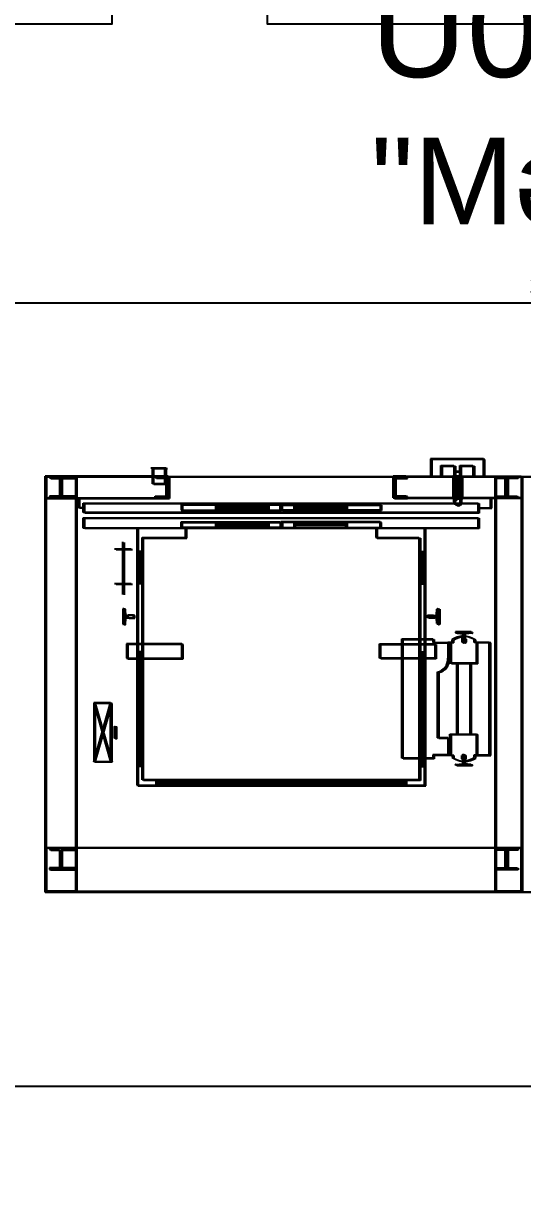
# Model space of a CAD drawing. Header units: millimetres. Extents: x 1179129 to 1254729, y -52846 to 614.
# Drawn here: x 1210597 to 1213480, y -29143 to -22354 of the extents above; entities that cross this region are included whole.
import ezdxf

# ---------------------------------------------------------------- set-up
doc = ezdxf.new("R2010")
doc.units = ezdxf.units.MM
doc.styles.get("Standard").update_dxf_attribs({"font": 'arial.ttf'})
doc.dimstyles.new('ISO-25', dxfattribs={"dimscale": 50, "dimtxt": 2.5, "dimasz": 2.5, "dimexe": 1.25, "dimexo": 0.625, "dimtad": 1, "dimdec": 0, "dimtxsty": 'Standard', "dimcen": 2.5, "dimazin": 3, "dimtfac": 1, "dimtdec": 0, "dimtmove": 0, "dimatfit": 3})

# ---------------------------------------------------------------- blocks, each defined once
blk = doc.blocks.new('*D562')
at = {"color": 0, "lineweight": -2, "transparency": 16777216}
for p, q in [((1186067.1, -29111.3), (1186067.1, -28430.9)), ((1229837.1, -28876.2), (1229837.1, -28430.9)), ((1186192.1, -28493.4), (1229712.1, -28493.4))]:
    blk.add_line(p, q, dxfattribs=at)
at = {"color": 0, "transparency": 16777216}
for points in [[(1186192.1, -28472.6), (1186192.1, -28514.2), (1186067.1, -28493.4)], [(1229712.1, -28472.6), (1229712.1, -28514.2), (1229837.1, -28493.4)]]:
    blk.add_solid(points, dxfattribs=at)
at = {"layer": 'Defpoints', "color": 0, "transparency": 16777216}
for p in [(1229837.1, -28493.4), (1229837.1, -28907.5), (1186067.1, -29142.6)]:
    blk.add_point(p, dxfattribs=at)
at = {"color": 0, "transparency": 16777216, "insert": (1207952.1, -28398.3), "char_height": 125, "attachment_point": 5}
blk.add_mtext('43770', dxfattribs=at)
blk = doc.blocks.new('*D575')
at = {"color": 0, "lineweight": -2, "transparency": 16777216}
for p, q in [((1197687.1, -24246.3), (1197687.1, -23904.6)), ((1229837.1, -24246.3), (1229837.1, -23904.6)), ((1197812.1, -23967.1), (1229712.1, -23967.1))]:
    blk.add_line(p, q, dxfattribs=at)
at = {"color": 0, "transparency": 16777216}
for points in [[(1197812.1, -23946.3), (1197812.1, -23987.9), (1197687.1, -23967.1)], [(1229712.1, -23946.3), (1229712.1, -23987.9), (1229837.1, -23967.1)]]:
    blk.add_solid(points, dxfattribs=at)
at = {"layer": 'Defpoints', "color": 0, "transparency": 16777216}
for p in [(1229837.1, -23967.1), (1197687.1, -24277.6), (1229837.1, -24277.6)]:
    blk.add_point(p, dxfattribs=at)
at = {"color": 0, "transparency": 16777216, "insert": (1213762.1, -23872), "char_height": 125, "attachment_point": 5}
blk.add_mtext('32150', dxfattribs=at)

msp = doc.modelspace()

# ---------------------------------------------------------------- linework, layer by layer
for p, q in [((1213255.1, -24869.4), (1212948, -24869.4)), ((1212948, -24869.4), (1212948, -24969.4)), ((1213263.5, -24872.6), (1212956.3, -24872.6)), ((1212956.3, -24872.6), (1212956.3, -24972.6)), ((1213008.9, -24969.4), (1213008.9, -24908.3)), ((1213008.9, -24908.3), (1213084.2, -24908.3)), ((1213017.2, -24972.6), (1213017.2, -24911.5)), ((1213017.2, -24911.5), (1213092.6, -24911.5)), ((1213084.2, -24908.3), (1213084.2, -24969.4)), ((1213092.6, -24911.5), (1213092.6, -24972.6)), ((1213118.9, -24969.7), (1213118.9, -24908.3)), ((1213118.9, -24908.3), (1213194.2, -24908.3)), ((1213127.2, -24972.9), (1213127.2, -24911.5)), ((1213127.2, -24911.5), (1213202.6, -24911.5)), ((1213194.2, -24908.3), (1213194.2, -24969.4)), ((1213202.6, -24911.5), (1213202.6, -24972.6)), ((1213255.1, -24969.4), (1213255.1, -24869.4)), ((1213263.5, -24972.6), (1213263.5, -24872.6)), ((1210722.1, -24969.4), (1210897.1, -24969.4)), ((1210722.1, -27366.3), (1210722.1, -24969.4)), ((1211317.1, -24969.4), (1210722.1, -24969.4)), ((1210722.1, -24969.4), (1210722.1, -25094.4)), ((1210730.4, -24972.6), (1210905.4, -24972.6)), ((1210730.4, -27369.4), (1210730.4, -24972.6)), ((1211325.4, -24972.6), (1210730.4, -24972.6)), ((1210730.4, -24972.6), (1210730.4, -25097.6)), ((1210897.1, -24969.4), (1210747.1, -24969.4)), ((1210747.1, -24969.4), (1210747.1, -24979.4)), ((1210747.1, -24979.4), (1210804.6, -24979.4)), ((1210905.4, -24972.6), (1210755.4, -24972.6)), ((1210755.4, -24972.6), (1210755.4, -24982.6)), ((1210804.6, -24979.4), (1210804.6, -25084.4)), ((1210814.6, -25084.4), (1210814.6, -24979.4)), ((1210814.6, -24979.4), (1210897.1, -24979.4)), ((1210897.1, -24969.4), (1210897.1, -27366.3)), ((1210897.1, -24979.4), (1210897.1, -24969.4)), ((1210905.4, -24972.6), (1210905.4, -27369.4)), ((1210905.4, -24982.6), (1210905.4, -24972.6)), ((1211432.1, -24969.4), (1211317.1, -24969.4)), ((1211440.4, -24972.6), (1211325.4, -24972.6)), ((1211333.3, -24922.1), (1211420.8, -24922.1)), ((1211333.3, -24922.1), (1211420.8, -24922.1)), ((1211341.6, -24925.2), (1211429.1, -24925.2)), ((1211341.6, -24925.2), (1211429.1, -24925.2)), ((1211342.1, -25014.4), (1211342.1, -24922.1)), ((1211350.4, -25017.6), (1211350.4, -24925.2)), ((1211357.1, -24979.4), (1211357.1, -24969.4)), ((1211357.1, -24969.4), (1211432.1, -24969.4)), ((1211422.1, -24979.4), (1211357.1, -24979.4)), ((1211365.4, -24982.6), (1211365.4, -24972.6)), ((1211365.4, -24972.6), (1211440.4, -24972.6)), ((1211412.1, -24928.5), (1211412.1, -25014.4)), ((1211420.4, -24931.6), (1211420.4, -25017.6)), ((1211422.1, -25084.4), (1211422.1, -24979.4)), ((1211432.1, -25094.4), (1211432.1, -24969.4)), ((1211432.1, -24969.4), (1211432.1, -25094.4)), ((1211440.4, -25097.6), (1211440.4, -24972.6)), ((1211440.4, -24972.6), (1211440.4, -25097.6)), ((1212732.1, -25094.4), (1212732.1, -24969.4)), ((1212732.1, -24969.4), (1213472.1, -24969.4)), ((1212807.1, -24969.4), (1212732.1, -24969.4)), ((1212732.1, -24969.4), (1212732.1, -25094.4)), ((1212740.4, -25097.6), (1212740.4, -24972.6)), ((1212740.4, -24972.6), (1213480.4, -24972.6)), ((1212815.4, -24972.6), (1212740.4, -24972.6)), ((1212740.4, -24972.6), (1212740.4, -25097.6)), ((1212742.1, -25084.4), (1212742.1, -24979.4)), ((1212742.1, -24979.4), (1212807.1, -24979.4)), ((1212807.1, -24979.4), (1212807.1, -24969.4)), ((1212815.4, -24982.6), (1212815.4, -24972.6)), ((1213127.1, -24969.4), (1213077.1, -24969.4)), ((1213077.1, -24969.4), (1213077.1, -25094.4)), ((1213127.1, -25094.4), (1213077.1, -24969.4)), ((1213077.1, -25094.4), (1213127.1, -24969.4)), ((1213083.1, -25094.4), (1213083.1, -24969.4)), ((1213084.2, -24941), (1213118.9, -24941)), ((1213135.4, -24972.6), (1213085.4, -24972.6)), ((1213085.4, -24972.6), (1213085.4, -25097.6)), ((1213135.4, -25097.6), (1213085.4, -24972.6)), ((1213085.4, -25097.6), (1213135.4, -24972.6)), ((1213091.4, -25097.6), (1213091.4, -24972.6)), ((1213092.6, -24944.2), (1213127.2, -24944.2)), ((1213101.6, -24969.4), (1213101.6, -25094.4)), ((1213109.9, -24972.6), (1213109.9, -25097.6)), ((1213121.1, -25094.4), (1213121.1, -24969.4)), ((1213127.1, -25094.4), (1213127.1, -24969.4)), ((1213129.4, -25097.6), (1213129.4, -24972.6)), ((1213135.4, -25097.6), (1213135.4, -24972.6)), ((1213322.1, -24969.4), (1213472.1, -24969.4)), ((1213322.1, -27366.3), (1213322.1, -24969.4)), ((1213322.1, -24979.4), (1213322.1, -24969.4)), ((1213322.1, -24969.4), (1213447.1, -24969.4)), ((1213379.6, -24979.4), (1213322.1, -24979.4)), ((1213330.4, -24972.6), (1213480.4, -24972.6)), ((1213330.4, -27369.4), (1213330.4, -24972.6)), ((1213330.4, -24982.6), (1213330.4, -24972.6)), ((1213330.4, -24972.6), (1213455.4, -24972.6)), ((1213379.6, -25084.4), (1213379.6, -24979.4)), ((1213447.1, -24979.4), (1213389.6, -24979.4)), ((1213389.6, -24979.4), (1213389.6, -25084.4)), ((1213447.1, -24969.4), (1213447.1, -24979.4)), ((1213455.4, -24972.6), (1213455.4, -24982.6)), ((1213472.1, -24969.4), (1213472.1, -25094.4)), ((1213472.1, -24969.4), (1213472.1, -27366.3)), ((1213480.4, -24972.6), (1213480.4, -25097.6)), ((1213480.4, -24972.6), (1213480.4, -27369.4)), ((1210755.4, -24982.6), (1210812.9, -24982.6)), ((1210812.9, -24982.6), (1210812.9, -25087.6)), ((1210822.9, -25087.6), (1210822.9, -24982.6)), ((1210822.9, -24982.6), (1210905.4, -24982.6)), ((1211412.1, -25014.4), (1211342.1, -25014.4)), ((1211420.4, -25017.6), (1211350.4, -25017.6)), ((1211430.4, -24982.6), (1211365.4, -24982.6)), ((1211430.4, -25087.6), (1211430.4, -24982.6)), ((1212750.4, -25087.6), (1212750.4, -24982.6)), ((1212750.4, -24982.6), (1212815.4, -24982.6)), ((1213387.9, -24982.6), (1213330.4, -24982.6)), ((1213387.9, -25087.6), (1213387.9, -24982.6)), ((1213455.4, -24982.6), (1213397.9, -24982.6)), ((1213397.9, -24982.6), (1213397.9, -25087.6)), ((1210722.1, -25094.4), (1211432.1, -25094.4)), ((1210730.4, -25097.6), (1211440.4, -25097.6)), ((1210804.6, -25084.4), (1210747.1, -25084.4)), ((1210747.1, -25084.4), (1210747.1, -25094.4)), ((1210747.1, -25094.4), (1210897.1, -25094.4)), ((1210812.9, -25087.6), (1210755.4, -25087.6)), ((1210755.4, -25087.6), (1210755.4, -25097.6)), ((1210755.4, -25097.6), (1210905.4, -25097.6)), ((1210897.1, -25084.4), (1210814.6, -25084.4)), ((1210905.4, -25087.6), (1210822.9, -25087.6)), ((1210897.1, -25094.4), (1210897.1, -25084.4)), ((1210905.4, -25097.6), (1210905.4, -25087.6)), ((1210914.7, -25151.9), (1210914.7, -25094.4)), ((1210923, -25155.1), (1210923, -25097.6)), ((1211357.1, -25084.4), (1211422.1, -25084.4)), ((1211357.1, -25094.4), (1211357.1, -25084.4)), ((1211432.1, -25094.4), (1211357.1, -25094.4)), ((1211365.4, -25087.6), (1211430.4, -25087.6)), ((1211365.4, -25097.6), (1211365.4, -25087.6)), ((1211440.4, -25097.6), (1211365.4, -25097.6)), ((1213472.1, -25094.4), (1212732.1, -25094.4)), ((1212732.1, -25094.4), (1212807.1, -25094.4)), ((1213480.4, -25097.6), (1212740.4, -25097.6)), ((1212740.4, -25097.6), (1212815.4, -25097.6)), ((1212807.1, -25084.4), (1212742.1, -25084.4)), ((1212815.4, -25087.6), (1212750.4, -25087.6)), ((1212807.1, -25094.4), (1212807.1, -25084.4)), ((1212815.4, -25097.6), (1212815.4, -25087.6)), ((1213077.1, -25094.4), (1213127.1, -25094.4)), ((1213083.1, -25118), (1213083.1, -25094.4)), ((1213085.4, -25097.6), (1213135.4, -25097.6)), ((1213091.4, -25121.2), (1213091.4, -25097.6)), ((1213121.1, -25118), (1213121.1, -25094.4)), ((1213129.4, -25121.2), (1213129.4, -25097.6)), ((1213295.2, -25151.9), (1213295.2, -25094.4)), ((1213303.5, -25155.1), (1213303.5, -25097.6)), ((1213322.1, -25094.4), (1213322.1, -25084.4)), ((1213322.1, -25084.4), (1213379.6, -25084.4)), ((1213447.1, -25094.4), (1213322.1, -25094.4)), ((1213330.4, -25097.6), (1213330.4, -25087.6)), ((1213330.4, -25087.6), (1213387.9, -25087.6)), ((1213455.4, -25097.6), (1213330.4, -25097.6)), ((1213389.6, -25084.4), (1213447.1, -25084.4)), ((1213397.9, -25087.6), (1213455.4, -25087.6)), ((1213447.1, -25084.4), (1213447.1, -25094.4)), ((1213455.4, -25087.6), (1213455.4, -25097.6)), ((1210942.1, -25151.9), (1210914.7, -25151.9)), ((1210950.4, -25155.1), (1210923, -25155.1)), ((1210942.1, -25179.4), (1210942.1, -25124.4)), ((1210942.1, -25124.4), (1213222.1, -25124.4)), ((1213222.1, -25179.4), (1210942.1, -25179.4)), ((1210950.4, -25182.6), (1210950.4, -25127.6)), ((1210950.4, -25127.6), (1213230.4, -25127.6)), ((1213230.4, -25182.6), (1210950.4, -25182.6)), ((1212079.6, -25133.4), (1211507.1, -25133.4)), ((1211507.1, -25133.4), (1211507.1, -25165.4)), ((1211507.1, -25165.4), (1212079.6, -25165.4)), ((1212087.9, -25136.6), (1211515.4, -25136.6)), ((1211515.4, -25136.6), (1211515.4, -25168.6)), ((1211515.4, -25168.6), (1212087.9, -25168.6)), ((1211706.1, -25133.4), (1211706.1, -25165.4)), ((1211706.1, -25146.9), (1212006.1, -25146.9)), ((1211706.1, -25149.4), (1212006.1, -25149.4)), ((1211706.1, -25151.9), (1212006.1, -25151.9)), ((1211714.4, -25136.6), (1211714.4, -25168.6)), ((1211714.4, -25150.1), (1212014.4, -25150.1)), ((1211714.4, -25152.6), (1212014.4, -25152.6)), ((1211714.4, -25155.1), (1212014.4, -25155.1)), ((1212006.1, -25133.4), (1212006.1, -25165.4)), ((1212014.4, -25136.6), (1212014.4, -25168.6)), ((1212079.6, -25165.4), (1212079.6, -25133.4)), ((1212084.6, -25165.4), (1212084.6, -25133.4)), ((1212084.6, -25133.4), (1212657.1, -25133.4)), ((1212657.1, -25165.4), (1212084.6, -25165.4)), ((1212087.9, -25168.6), (1212087.9, -25136.6)), ((1212092.9, -25168.6), (1212092.9, -25136.6)), ((1212092.9, -25136.6), (1212665.4, -25136.6)), ((1212665.4, -25168.6), (1212092.9, -25168.6)), ((1212158.1, -25133.4), (1212158.1, -25165.4)), ((1212458.1, -25146.9), (1212158.1, -25146.9)), ((1212158.1, -25149.4), (1212458.1, -25149.4)), ((1212458.1, -25151.9), (1212158.1, -25151.9)), ((1212166.4, -25136.6), (1212166.4, -25168.6)), ((1212466.4, -25150.1), (1212166.4, -25150.1)), ((1212166.4, -25152.6), (1212466.4, -25152.6)), ((1212466.4, -25155.1), (1212166.4, -25155.1)), ((1212458.1, -25133.4), (1212458.1, -25165.4)), ((1212466.4, -25136.6), (1212466.4, -25168.6)), ((1212657.1, -25133.4), (1212657.1, -25165.4)), ((1212665.4, -25136.6), (1212665.4, -25168.6)), ((1213222.1, -25124.4), (1213222.1, -25179.4)), ((1213222.1, -25151.9), (1213295.2, -25151.9)), ((1213230.4, -25127.6), (1213230.4, -25182.6)), ((1213230.4, -25155.1), (1213303.5, -25155.1)), ((1210942.1, -25269.4), (1210942.1, -25209.4)), ((1210942.1, -25209.4), (1213222.1, -25209.4)), ((1210950.4, -25272.6), (1210950.4, -25212.6)), ((1210950.4, -25212.6), (1213230.4, -25212.6)), ((1211507.1, -25233.4), (1212079.6, -25233.4)), ((1211507.1, -25265.4), (1211507.1, -25233.4)), ((1211515.4, -25236.6), (1212087.9, -25236.6)), ((1211515.4, -25268.6), (1211515.4, -25236.6)), ((1211706.1, -25233.4), (1211706.1, -25265.4)), ((1211706.1, -25246.9), (1212006.1, -25246.9)), ((1211706.1, -25249.4), (1212006.1, -25249.4)), ((1211706.1, -25251.9), (1212006.1, -25251.9)), ((1211714.4, -25236.6), (1211714.4, -25268.6)), ((1211714.4, -25250.1), (1212014.4, -25250.1)), ((1211714.4, -25252.6), (1212014.4, -25252.6)), ((1212006.1, -25233.4), (1212006.1, -25265.4)), ((1212014.4, -25236.6), (1212014.4, -25268.6)), ((1212079.6, -25233.4), (1212079.6, -25265.4)), ((1212657.1, -25233.4), (1212084.6, -25233.4)), ((1212084.6, -25233.4), (1212084.6, -25265.4)), ((1212087.9, -25236.6), (1212087.9, -25268.6)), ((1212665.4, -25236.6), (1212092.9, -25236.6)), ((1212092.9, -25236.6), (1212092.9, -25268.6)), ((1212158.1, -25233.4), (1212158.1, -25265.4)), ((1212458.1, -25246.9), (1212158.1, -25246.9)), ((1212158.1, -25249.4), (1212458.1, -25249.4)), ((1212458.1, -25251.9), (1212158.1, -25251.9)), ((1212166.4, -25236.6), (1212166.4, -25268.6)), ((1212466.4, -25250.1), (1212166.4, -25250.1)), ((1212166.4, -25252.6), (1212466.4, -25252.6)), ((1212458.1, -25233.4), (1212458.1, -25265.4)), ((1212466.4, -25236.6), (1212466.4, -25268.6)), ((1212657.1, -25265.4), (1212657.1, -25233.4)), ((1212665.4, -25268.6), (1212665.4, -25236.6)), ((1213222.1, -25209.4), (1213222.1, -25269.4)), ((1213230.4, -25212.6), (1213230.4, -25272.6)), ((1213222.1, -25269.4), (1210942.1, -25269.4)), ((1213230.4, -25272.6), (1210950.4, -25272.6)), ((1211251.1, -25269.4), (1211251.1, -26754.4)), ((1211259.4, -25272.6), (1211259.4, -26757.6)), ((1212079.6, -25265.4), (1211507.1, -25265.4)), ((1212087.9, -25268.6), (1211515.4, -25268.6)), ((1211532.1, -25324.4), (1211532.1, -25269.4)), ((1211540.4, -25327.6), (1211540.4, -25272.6)), ((1211714.4, -25255.1), (1212014.4, -25255.1)), ((1212084.6, -25265.4), (1212657.1, -25265.4)), ((1212092.9, -25268.6), (1212665.4, -25268.6)), ((1212466.4, -25255.1), (1212166.4, -25255.1)), ((1212632.1, -25269.4), (1212632.1, -25324.4)), ((1212640.4, -25272.6), (1212640.4, -25327.6)), ((1212913.1, -25912.4), (1212913.1, -25269.4)), ((1212921.4, -25915.6), (1212921.4, -25272.6)), ((1211171.1, -25652.6), (1211171.1, -25349.3)), ((1211179.4, -25655.8), (1211179.4, -25352.4)), ((1211282.1, -26724.4), (1211282.1, -25324.4)), ((1211282.1, -25324.4), (1211532.1, -25324.4)), ((1211290.4, -26727.6), (1211290.4, -25327.6)), ((1211290.4, -25327.6), (1211540.4, -25327.6)), ((1212632.1, -25324.4), (1212882.1, -25324.4)), ((1212640.4, -25327.6), (1212890.4, -25327.6)), ((1212882.1, -25324.4), (1212882.1, -25912.4)), ((1212890.4, -25327.6), (1212890.4, -25915.6)), ((1211123.5, -25389.4), (1211218.6, -25389.4)), ((1211131.9, -25392.6), (1211226.9, -25392.6)), ((1211282.1, -25404.4), (1211251.1, -25404.4)), ((1211290.4, -25407.6), (1211259.4, -25407.6)), ((1211261.6, -25404.4), (1211261.6, -25588.4)), ((1211266.6, -25404.4), (1211266.6, -25588.4)), ((1211269.9, -25407.6), (1211269.9, -25591.6)), ((1211271.6, -25404.4), (1211271.6, -25588.4)), ((1211274.9, -25407.6), (1211274.9, -25591.6)), ((1211279.9, -25407.6), (1211279.9, -25591.6)), ((1212882.1, -25404.4), (1212913.1, -25404.4)), ((1212890.4, -25407.6), (1212921.4, -25407.6)), ((1212892.6, -25404.4), (1212892.6, -25588.4)), ((1212897.6, -25404.4), (1212897.6, -25588.4)), ((1212900.9, -25407.6), (1212900.9, -25591.6)), ((1212902.6, -25404.4), (1212902.6, -25588.4)), ((1212905.9, -25407.6), (1212905.9, -25591.6)), ((1212910.9, -25407.6), (1212910.9, -25591.6)), ((1211123.5, -25589.4), (1211218.6, -25589.4)), ((1211131.9, -25592.6), (1211226.9, -25592.6)), ((1211282.1, -25588.4), (1211251.1, -25588.4)), ((1211290.4, -25591.6), (1211259.4, -25591.6)), ((1212882.1, -25588.4), (1212913.1, -25588.4)), ((1212890.4, -25591.6), (1212921.4, -25591.6)), ((1211175.2, -25734.9), (1211170.1, -25734.9)), ((1211170.1, -25734.9), (1211170.1, -25823.9)), ((1211180.5, -25771), (1211178.2, -25737.7)), ((1211178.2, -25821.2), (1211180.5, -25787.9)), ((1211183.5, -25738.1), (1211178.4, -25738.1)), ((1211178.4, -25738.1), (1211178.4, -25827.1)), ((1211194.7, -25774.7), (1211184.5, -25774.7)), ((1211184.5, -25784.2), (1211194.7, -25784.2)), ((1211188.9, -25774.1), (1211186.5, -25740.8)), ((1211186.5, -25824.3), (1211188.9, -25791)), ((1211203.1, -25777.8), (1211192.9, -25777.8)), ((1211192.9, -25787.3), (1211203.1, -25787.3)), ((1211231.1, -25771.5), (1211198.7, -25771.5)), ((1211198.7, -25787.4), (1211231.1, -25787.4)), ((1211239.4, -25774.6), (1211207, -25774.6)), ((1211207, -25790.5), (1211239.4, -25790.5)), ((1211232.1, -25772.5), (1211231.1, -25771.5)), ((1211231.1, -25787.4), (1211232.1, -25786.4)), ((1211232.1, -25786.4), (1211232.1, -25772.5)), ((1211240.4, -25775.6), (1211239.4, -25774.6)), ((1211239.4, -25790.5), (1211240.4, -25789.5)), ((1211240.4, -25789.5), (1211240.4, -25775.6)), ((1212932.1, -25772.5), (1212933.1, -25771.5)), ((1212932.1, -25786.4), (1212932.1, -25772.5)), ((1212933.1, -25787.4), (1212932.1, -25786.4)), ((1212933.1, -25771.5), (1212965.5, -25771.5)), ((1212965.5, -25787.4), (1212933.1, -25787.4)), ((1212940.4, -25775.6), (1212941.4, -25774.6)), ((1212940.4, -25789.5), (1212940.4, -25775.6)), ((1212941.4, -25790.5), (1212940.4, -25789.5)), ((1212941.4, -25774.6), (1212973.8, -25774.6)), ((1212973.8, -25790.5), (1212941.4, -25790.5)), ((1212969.4, -25774.7), (1212979.6, -25774.7)), ((1212979.6, -25784.2), (1212969.4, -25784.2)), ((1212977.7, -25777.8), (1212987.9, -25777.8)), ((1212987.9, -25787.3), (1212977.7, -25787.3)), ((1212983.6, -25771), (1212986, -25737.7)), ((1212986, -25821.2), (1212983.6, -25787.9)), ((1212988.9, -25734.9), (1212994.1, -25734.9)), ((1212991.9, -25774.1), (1212994.3, -25740.8)), ((1212994.3, -25824.3), (1212991.9, -25791)), ((1212994.1, -25734.9), (1212994.1, -25823.9)), ((1212997.3, -25738.1), (1213002.4, -25738.1)), ((1213002.4, -25738.1), (1213002.4, -25827.1)), ((1211170.1, -25823.9), (1211175.2, -25823.9)), ((1211178.4, -25827.1), (1211183.5, -25827.1)), ((1212994.1, -25823.9), (1212988.9, -25823.9)), ((1213002.4, -25827.1), (1212997.3, -25827.1)), ((1212782.1, -26599.4), (1212782.1, -25909.4)), ((1212782.1, -25909.4), (1212962.3, -25909.4)), ((1212790.4, -26602.6), (1212790.4, -25912.6)), ((1212790.4, -25912.6), (1212970.6, -25912.6)), ((1212882.1, -25912.4), (1212882.1, -26596.4)), ((1212890.4, -25915.6), (1212890.4, -26599.6)), ((1212913.1, -26596.4), (1212913.1, -25912.4)), ((1212921.4, -26599.6), (1212921.4, -25915.6)), ((1212962.3, -25909.4), (1212962.3, -25929.4)), ((1212962.3, -25929.4), (1213048.1, -25929.4)), ((1212970.6, -25912.6), (1212970.6, -25932.6)), ((1213074.6, -25929.4), (1213048.1, -25929.4)), ((1213048.1, -25929.4), (1213048.1, -26021.5)), ((1213061.3, -26049.4), (1213061.3, -25929.4)), ((1213074.6, -25929.4), (1213074.6, -25913.7)), ((1213082.9, -25932.6), (1213082.9, -25916.8)), ((1213183.1, -25869.4), (1213093.1, -25869.4)), ((1213093.1, -25869.4), (1213093.1, -25871.6)), ((1213094.8, -25873.6), (1213131.1, -25877.4)), ((1213191.4, -25872.6), (1213101.4, -25872.6)), ((1213101.4, -25872.6), (1213101.4, -25874.8)), ((1213103.2, -25876.8), (1213139.4, -25880.6)), ((1213130.1, -25907), (1213130.1, -25925.4)), ((1213133.1, -25905), (1213132.1, -25905)), ((1213142.1, -25929.4), (1213134.1, -25929.4)), ((1213135.1, -25881.4), (1213135.1, -25903)), ((1213138.4, -25910.1), (1213138.4, -25928.6)), ((1213141.4, -25908.1), (1213140.4, -25908.1)), ((1213141.1, -25881.4), (1213141.1, -25903)), ((1213144.1, -25905), (1213143.1, -25905)), ((1213143.4, -25884.6), (1213143.4, -25906.1)), ((1213181.3, -25873.6), (1213145.1, -25877.4)), ((1213146.1, -25907), (1213146.1, -25925.4)), ((1213149.4, -25884.6), (1213149.4, -25906.1)), ((1213152.4, -25908.1), (1213151.4, -25908.1)), ((1213189.6, -25876.8), (1213153.4, -25880.6)), ((1213154.4, -25910.1), (1213154.4, -25928.6)), ((1213183.1, -25869.4), (1213183.1, -25871.6)), ((1213191.4, -25872.6), (1213191.4, -25874.8)), ((1213201.6, -25929.4), (1213201.6, -25913.7)), ((1213288.1, -25929.4), (1213201.6, -25929.4)), ((1213209.9, -25932.6), (1213209.9, -25916.8)), ((1213214.8, -26049.4), (1213214.8, -25929.4)), ((1213288.1, -26579.4), (1213288.1, -25929.4)), ((1211511.1, -25937.9), (1211191.1, -25937.9)), ((1211191.1, -25937.9), (1211191.1, -26020.9)), ((1211519.4, -25941.1), (1211199.4, -25941.1)), ((1211199.4, -25941.1), (1211199.4, -26024.1)), ((1211282.1, -25984.4), (1211251.1, -25984.4)), ((1211290.4, -25987.6), (1211259.4, -25987.6)), ((1211261.6, -25984.4), (1211261.6, -26644.4)), ((1211266.6, -25984.4), (1211266.6, -26644.4)), ((1211269.9, -25987.6), (1211269.9, -26647.6)), ((1211271.6, -25984.4), (1211271.6, -26644.4)), ((1211274.9, -25987.6), (1211274.9, -26647.6)), ((1211279.9, -25987.6), (1211279.9, -26647.6)), ((1211511.1, -26020.9), (1211511.1, -25937.9)), ((1211519.4, -26024.1), (1211519.4, -25941.1)), ((1212653.1, -25937.9), (1212973.1, -25937.9)), ((1212653.1, -26020.9), (1212653.1, -25937.9)), ((1212661.4, -25941.1), (1212981.4, -25941.1)), ((1212661.4, -26024.1), (1212661.4, -25941.1)), ((1212882.1, -25984.4), (1212913.1, -25984.4)), ((1212890.4, -25987.6), (1212921.4, -25987.6)), ((1212892.6, -25984.4), (1212892.6, -26644.4)), ((1212897.6, -25984.4), (1212897.6, -26644.4)), ((1212900.9, -25987.6), (1212900.9, -26647.6)), ((1212902.6, -25984.4), (1212902.6, -26644.4)), ((1212905.9, -25987.6), (1212905.9, -26647.6)), ((1212910.9, -25987.6), (1212910.9, -26647.6)), ((1212970.6, -25932.6), (1213056.4, -25932.6)), ((1212973.1, -25937.9), (1212973.1, -26020.9)), ((1212981.4, -25941.1), (1212981.4, -26024.1)), ((1213082.9, -25932.6), (1213056.4, -25932.6)), ((1213056.4, -25932.6), (1213056.4, -26024.6)), ((1213069.6, -26052.6), (1213069.6, -25932.6)), ((1213150.4, -25932.6), (1213142.4, -25932.6)), ((1213296.4, -25932.6), (1213209.9, -25932.6)), ((1213223.1, -26052.6), (1213223.1, -25932.6)), ((1213296.4, -26582.6), (1213296.4, -25932.6)), ((1211191.1, -26020.9), (1211511.1, -26020.9)), ((1211199.4, -26024.1), (1211519.4, -26024.1)), ((1212973.1, -26020.9), (1212653.1, -26020.9)), ((1212981.4, -26024.1), (1212661.4, -26024.1)), ((1213214.8, -26049.4), (1213061.3, -26049.4)), ((1213223.1, -26052.6), (1213069.6, -26052.6)), ((1213098.1, -26049.4), (1213098.1, -26459.4)), ((1213106.4, -26052.6), (1213106.4, -26462.6)), ((1213178.1, -26459.4), (1213178.1, -26049.4)), ((1213186.4, -26462.6), (1213186.4, -26052.6)), ((1212988.1, -26100.9), (1212988.1, -26481.5)), ((1212996.4, -26104.1), (1212996.4, -26484.6)), ((1211099.9, -26279.4), (1211003.4, -26279.4)), ((1211003.4, -26279.4), (1211099.9, -26619.4)), ((1211003.4, -26619.4), (1211099.9, -26279.4)), ((1211099.9, -26279.4), (1211003.4, -26279.4)), ((1211003.4, -26279.4), (1211003.4, -26619.4)), ((1211108.3, -26282.6), (1211011.8, -26282.6)), ((1211011.8, -26282.6), (1211108.3, -26622.6)), ((1211011.8, -26622.6), (1211108.3, -26282.6)), ((1211108.3, -26282.6), (1211011.8, -26282.6)), ((1211011.8, -26282.6), (1211011.8, -26622.6)), ((1211099.9, -26619.4), (1211099.9, -26279.4)), ((1211108.3, -26622.6), (1211108.3, -26282.6)), ((1211119.9, -26418.6), (1211119.9, -26480.3)), ((1211124.2, -26480.3), (1211124.2, -26418.6)), ((1211128.3, -26421.7), (1211128.3, -26483.4)), ((1211128.5, -26480.3), (1211128.5, -26418.6)), ((1211132.6, -26483.4), (1211132.6, -26421.7)), ((1211136.9, -26483.4), (1211136.9, -26421.7)), ((1213061.3, -26459.4), (1213214.8, -26459.4)), ((1213061.3, -26579.4), (1213061.3, -26459.4)), ((1213069.6, -26462.6), (1213223.1, -26462.6)), ((1213069.6, -26582.6), (1213069.6, -26462.6)), ((1213214.8, -26579.4), (1213214.8, -26459.4)), ((1213223.1, -26582.6), (1213223.1, -26462.6)), ((1213048.1, -26481.5), (1212988.1, -26481.5)), ((1213056.4, -26484.6), (1212996.4, -26484.6)), ((1213048.1, -26481.5), (1213048.1, -26579.4)), ((1213056.4, -26484.6), (1213056.4, -26582.6)), ((1212962.3, -26599.4), (1212782.1, -26599.4)), ((1212970.6, -26602.6), (1212790.4, -26602.6)), ((1212882.1, -26596.4), (1212882.1, -26724.4)), ((1212890.4, -26599.6), (1212890.4, -26727.6)), ((1212913.1, -26754.4), (1212913.1, -26596.4)), ((1212921.4, -26757.6), (1212921.4, -26599.6)), ((1213048.1, -26579.4), (1212962.3, -26579.4)), ((1212962.3, -26579.4), (1212962.3, -26599.4)), ((1213056.4, -26582.6), (1212970.6, -26582.6)), ((1212970.6, -26582.6), (1212970.6, -26602.6)), ((1213074.6, -26579.4), (1213048.1, -26579.4)), ((1213082.9, -26582.6), (1213056.4, -26582.6)), ((1213074.6, -26579.4), (1213074.6, -26595.2)), ((1213082.9, -26582.6), (1213082.9, -26598.3)), ((1213130.1, -26601.9), (1213130.1, -26583.4)), ((1213133.1, -26603.9), (1213132.1, -26603.9)), ((1213142.1, -26579.4), (1213134.1, -26579.4)), ((1213135.1, -26627.4), (1213135.1, -26605.9)), ((1213138.4, -26605), (1213138.4, -26586.6)), ((1213141.4, -26607), (1213140.4, -26607)), ((1213141.1, -26627.4), (1213141.1, -26605.9)), ((1213150.4, -26582.6), (1213142.4, -26582.6)), ((1213144.1, -26603.9), (1213143.1, -26603.9)), ((1213143.4, -26630.6), (1213143.4, -26609)), ((1213146.1, -26601.9), (1213146.1, -26583.4)), ((1213149.4, -26630.6), (1213149.4, -26609)), ((1213152.4, -26607), (1213151.4, -26607)), ((1213154.4, -26605), (1213154.4, -26586.6)), ((1213201.6, -26595.2), (1213201.6, -26579.4)), ((1213201.6, -26579.4), (1213288.1, -26579.4)), ((1213209.9, -26598.3), (1213209.9, -26582.6)), ((1213209.9, -26582.6), (1213296.4, -26582.6)), ((1211099.9, -26619.4), (1211003.4, -26619.4)), ((1211108.3, -26622.6), (1211011.8, -26622.6)), ((1211282.1, -26644.4), (1211251.1, -26644.4)), ((1211290.4, -26647.6), (1211259.4, -26647.6)), ((1212882.1, -26644.4), (1212913.1, -26644.4)), ((1212890.4, -26647.6), (1212921.4, -26647.6)), ((1213093.1, -26639.4), (1213093.1, -26637.2)), ((1213183.1, -26639.4), (1213093.1, -26639.4)), ((1213094.8, -26635.2), (1213131.1, -26631.4)), ((1213101.4, -26642.6), (1213101.4, -26640.4)), ((1213191.4, -26642.6), (1213101.4, -26642.6)), ((1213103.2, -26638.4), (1213139.4, -26634.6)), ((1213181.3, -26635.2), (1213145.1, -26631.4)), ((1213189.6, -26638.4), (1213153.4, -26634.6)), ((1213183.1, -26639.4), (1213183.1, -26637.2)), ((1213191.4, -26642.6), (1213191.4, -26640.4)), ((1212882.1, -26724.4), (1211282.1, -26724.4)), ((1212890.4, -26727.6), (1211290.4, -26727.6)), ((1211362.1, -26724.4), (1211362.1, -26754.4)), ((1211362.1, -26734.4), (1212802.1, -26734.4)), ((1211362.1, -26739.4), (1212802.1, -26739.4)), ((1211362.1, -26744.4), (1212802.1, -26744.4)), ((1211370.4, -26727.6), (1211370.4, -26757.6)), ((1211370.4, -26737.6), (1212810.4, -26737.6)), ((1211370.4, -26742.6), (1212810.4, -26742.6)), ((1212802.1, -26724.4), (1212802.1, -26754.4)), ((1212810.4, -26727.6), (1212810.4, -26757.6)), ((1211251.1, -26754.4), (1212913.1, -26754.4)), ((1211259.4, -26757.6), (1212921.4, -26757.6)), ((1211370.4, -26747.6), (1212810.4, -26747.6)), ((1213472.1, -27116.3), (1210722.1, -27116.3)), ((1210722.1, -27116.3), (1210722.1, -27366.3)), ((1213480.4, -27119.4), (1210730.4, -27119.4)), ((1210730.4, -27119.4), (1210730.4, -27369.4)), ((1210897.1, -27116.3), (1210747.1, -27116.3)), ((1210747.1, -27116.3), (1210747.1, -27126.3)), ((1210747.1, -27126.3), (1210804.6, -27126.3)), ((1210905.4, -27119.4), (1210755.4, -27119.4)), ((1210755.4, -27119.4), (1210755.4, -27129.4)), ((1210755.4, -27129.4), (1210812.9, -27129.4)), ((1210804.6, -27126.3), (1210804.6, -27231.3)), ((1210812.9, -27129.4), (1210812.9, -27234.4)), ((1210814.6, -27231.3), (1210814.6, -27126.3)), ((1210814.6, -27126.3), (1210897.1, -27126.3)), ((1210822.9, -27234.4), (1210822.9, -27129.4)), ((1210822.9, -27129.4), (1210905.4, -27129.4)), ((1210897.1, -27126.3), (1210897.1, -27116.3)), ((1210905.4, -27129.4), (1210905.4, -27119.4)), ((1213322.1, -27126.3), (1213322.1, -27116.3)), ((1213322.1, -27116.3), (1213447.1, -27116.3)), ((1213379.6, -27126.3), (1213322.1, -27126.3)), ((1213330.4, -27129.4), (1213330.4, -27119.4)), ((1213330.4, -27119.4), (1213455.4, -27119.4)), ((1213387.9, -27129.4), (1213330.4, -27129.4)), ((1213379.6, -27231.3), (1213379.6, -27126.3)), ((1213387.9, -27234.4), (1213387.9, -27129.4)), ((1213447.1, -27126.3), (1213389.6, -27126.3)), ((1213389.6, -27126.3), (1213389.6, -27231.3)), ((1213455.4, -27129.4), (1213397.9, -27129.4)), ((1213397.9, -27129.4), (1213397.9, -27234.4)), ((1213447.1, -27116.3), (1213447.1, -27126.3)), ((1213455.4, -27119.4), (1213455.4, -27129.4)), ((1213472.1, -27366.3), (1213472.1, -27116.3)), ((1213480.4, -27369.4), (1213480.4, -27119.4)), ((1210804.6, -27231.3), (1210747.1, -27231.3)), ((1210747.1, -27231.3), (1210747.1, -27241.3)), ((1210747.1, -27241.3), (1210897.1, -27241.3)), ((1210812.9, -27234.4), (1210755.4, -27234.4)), ((1210755.4, -27234.4), (1210755.4, -27244.4)), ((1210755.4, -27244.4), (1210905.4, -27244.4)), ((1210897.1, -27231.3), (1210814.6, -27231.3)), ((1210905.4, -27234.4), (1210822.9, -27234.4)), ((1210897.1, -27241.3), (1210897.1, -27231.3)), ((1210905.4, -27244.4), (1210905.4, -27234.4)), ((1213322.1, -27241.3), (1213322.1, -27231.3)), ((1213322.1, -27231.3), (1213379.6, -27231.3)), ((1213447.1, -27241.3), (1213322.1, -27241.3)), ((1213330.4, -27244.4), (1213330.4, -27234.4)), ((1213330.4, -27234.4), (1213387.9, -27234.4)), ((1213455.4, -27244.4), (1213330.4, -27244.4)), ((1213389.6, -27231.3), (1213447.1, -27231.3)), ((1213397.9, -27234.4), (1213455.4, -27234.4)), ((1213447.1, -27231.3), (1213447.1, -27241.3)), ((1213455.4, -27234.4), (1213455.4, -27244.4)), ((1210897.1, -27366.3), (1210722.1, -27366.3)), ((1210722.1, -27366.3), (1213472.1, -27366.3)), ((1210905.4, -27369.4), (1210730.4, -27369.4)), ((1210730.4, -27369.4), (1213480.4, -27369.4)), ((1213472.1, -27366.3), (1213322.1, -27366.3)), ((1213480.4, -27369.4), (1213330.4, -27369.4))]:
    msp.add_line(p, q)
for points in [[(1222397.1, -19357.6), (1222397.1, -22357.6), (1212007.1, -22357.6), (1212007.1, -22257.6)], [(1211107.1, -22257.6), (1211107.1, -22357.6), (1205237.1, -22357.6)]]:
    msp.add_lwpolyline(points)
at = {"color": 1, "lineweight": 30}
msp.add_lwpolyline([(1216922.1, -27372.6), (1216922.1, -24972.6), (1210722.1, -24972.6), (1210722.1, -27372.6), (1216922.1, -27372.6)], dxfattribs=at)
for centre in [(1211171.1, -25389.4), (1211179.4, -25392.6), (1211171.1, -25589.4), (1211179.4, -25592.6)]:
    msp.add_circle(centre, 3)
for centre, radius, start, end in [((1213102.1, -25118), 19, 0, 180), ((1213110.4, -25121.2), 19, 0, 180), ((1213102.1, -25118), 19, 180, 0), ((1213110.4, -25121.2), 19, 180, 0), ((1211175.2, -25737.9), 3, 4.11307, 90), ((1211184.5, -25770.7), 4, 184.11307, 270), ((1211184.5, -25788.2), 4, 90, 175.88693), ((1211183.5, -25741.1), 3, 4.11307, 90), ((1211192.9, -25773.8), 4, 184.11307, 270), ((1211192.9, -25791.3), 4, 90, 175.88693), ((1211194.7, -25770.7), 4, 270, 348.31681), ((1211194.7, -25788.2), 4, 11.68319, 90), ((1211203.1, -25773.8), 4, 270, 348.31681), ((1211203.1, -25791.3), 4, 11.68319, 90), ((1212969.4, -25770.7), 4, 191.68319, 270), ((1212969.4, -25788.2), 4, 90, 168.31681), ((1212977.7, -25773.8), 4, 191.68319, 270), ((1212977.7, -25791.3), 4, 90, 168.31681), ((1212979.6, -25770.7), 4, 270, 355.88693), ((1212979.6, -25788.2), 4, 4.11307, 90), ((1212988.9, -25737.9), 3, 90, 175.88693), ((1212987.9, -25773.8), 4, 270, 355.88693), ((1212987.9, -25791.3), 4, 4.11307, 90), ((1212997.3, -25741.1), 3, 90, 175.88693), ((1211175.2, -25820.9), 3, 270, 355.88693), ((1211183.5, -25824.1), 3, 270, 355.88693), ((1212988.9, -25820.9), 3, 184.11307, 270), ((1212997.3, -25824.1), 3, 184.11307, 270), ((1213154.5, -26042.9), 151.9, 97.36246, 121.76511), ((1213162.9, -26046), 151.9, 97.36246, 121.76511), ((1213095.1, -25871.6), 2, 180, 263.99099), ((1213103.4, -25874.8), 2, 180, 263.99099), ((1213132.1, -25907), 2, 90, 180), ((1213134.1, -25925.4), 4, 180, 270), ((1213131.1, -25881.4), 4, 0, 90), ((1213131.1, -25881.4), 4, 0, 90), ((1213133.1, -25903), 2, 270, 0), ((1213140.4, -25910.1), 2, 90, 180), ((1213142.4, -25928.6), 4, 180, 270), ((1213139.4, -25884.6), 4, 0, 90), ((1213139.4, -25884.6), 4, 0, 90), ((1213145.1, -25881.4), 4, 90, 180), ((1213145.1, -25881.4), 4, 90, 180), ((1213121.6, -26042.9), 151.9, 58.23489, 82.63754), ((1213143.1, -25903), 2, 180, 270), ((1213141.4, -25906.1), 2, 270, 0), ((1213142.1, -25925.4), 4, 270, 0), ((1213144.1, -25907), 2, 0, 90), ((1213153.4, -25884.6), 4, 90, 180), ((1213153.4, -25884.6), 4, 90, 180), ((1213129.9, -26046), 151.9, 58.23489, 82.63754), ((1213151.4, -25906.1), 2, 180, 270), ((1213150.4, -25928.6), 4, 270, 0), ((1213152.4, -25910.1), 2, 0, 90), ((1213181.1, -25871.6), 2, 276.00901, 0), ((1213189.4, -25874.8), 2, 276.00901, 0), ((1212975, -26028.7), 73.4, 280.24365, 5.64445), ((1212983.3, -26031.8), 73.4, 280.24365, 5.64445), ((1211122.1, -26418.6), 2.15, 90, 180), ((1211122.1, -26418.6), 2.15, 0, 90), ((1211126.4, -26418.6), 2.15, 90, 180), ((1211126.4, -26418.6), 2.15, 0, 90), ((1211130.4, -26421.7), 2.15, 90, 180), ((1211130.4, -26421.7), 2.15, 0, 90), ((1211134.7, -26421.7), 2.15, 90, 180), ((1211134.7, -26421.7), 2.15, 0, 90), ((1211122.1, -26480.3), 2.15, 180, 270), ((1211122.1, -26480.3), 2.15, 270, 0), ((1211126.4, -26480.3), 2.15, 180, 270), ((1211126.4, -26480.3), 2.15, 270, 0), ((1211130.4, -26483.4), 2.15, 180, 270), ((1211130.4, -26483.4), 2.15, 270, 0), ((1211134.7, -26483.4), 2.15, 180, 270), ((1211134.7, -26483.4), 2.15, 270, 0), ((1213154.5, -26466), 151.9, 238.23489, 262.63754), ((1213162.9, -26469.1), 151.9, 238.23489, 262.63754), ((1213134.1, -26583.4), 4, 90, 180), ((1213132.1, -26601.9), 2, 180, 270), ((1213133.1, -26605.9), 2, 0, 90), ((1213142.4, -26586.6), 4, 90, 180), ((1213140.4, -26605), 2, 180, 270), ((1213121.6, -26466), 151.9, 277.36246, 301.76511), ((1213143.1, -26605.9), 2, 90, 180), ((1213141.4, -26609), 2, 0, 90), ((1213142.1, -26583.4), 4, 0, 90), ((1213144.1, -26601.9), 2, 270, 0), ((1213129.9, -26469.1), 151.9, 277.36246, 301.76511), ((1213151.4, -26609), 2, 90, 180), ((1213150.4, -26586.6), 4, 0, 90), ((1213152.4, -26605), 2, 270, 0), ((1213095.1, -26637.2), 2, 96.00901, 180), ((1213103.4, -26640.4), 2, 96.00901, 180), ((1213131.1, -26627.4), 4, 270, 0), ((1213131.1, -26627.4), 4, 270, 0), ((1213139.4, -26630.6), 4, 270, 0), ((1213139.4, -26630.6), 4, 270, 0), ((1213145.1, -26627.4), 4, 180, 270), ((1213145.1, -26627.4), 4, 180, 270), ((1213153.4, -26630.6), 4, 180, 270), ((1213153.4, -26630.6), 4, 180, 270), ((1213181.1, -26637.2), 2, 0, 83.99099), ((1213189.4, -26640.4), 2, 0, 83.99099)]:
    msp.add_arc(centre, radius, start, end)

# ---------------------------------------------------------------- texts
at = {"color": 1, "insert": (1212603.4, -22113.6), "char_height": 550, "attachment_point": 1}
msp.add_mtext('U01-S01', dxfattribs=at)
at = {"color": 1, "lineweight": 30, "insert": (1212603.4, -23013.6), "char_height": 500, "attachment_point": 1}
msp.add_mtext_dynamic_manual_height_columns('\\A1;{\\C256;\\c0;"M\\fArial|b0|i0|c238|p34;ə\\fArial|b0|i0|c204|p34;rk\\fArial|b0|i0|c238|p34;ə\\fArial|b0|i0|c204|p34;zi \\fArial|b0|i0|c238|p34;B\\fArial|b0|i0|c204|p34;ank"   }', width=28969.241, gutter_width=12.5, heights=[-508.2], dxfattribs=at)

# ---------------------------------------------------------------- dimensions: what is measured, and where the dimension line sits
at = {"color": 1}
for base, p1, p2, picture, middle in [((1229837.1, -23967.1), (1197687.1, -24277.6), (1229837.1, -24277.6), '*D575', (1213762.1, -23872)), ((1229837.1, -28493.4), (1186067.1, -29142.6), (1229837.1, -28907.5), '*D562', (1207952.1, -28398.3))]:
    dim = msp.add_linear_dim(base=base, p1=p1, p2=p2, dimstyle='ISO-25', dxfattribs=at)
    dim.commit()
    dim.dimension.update_dxf_attribs({"geometry": picture, "text_midpoint": middle})

doc.saveas('drawing.dxf')
